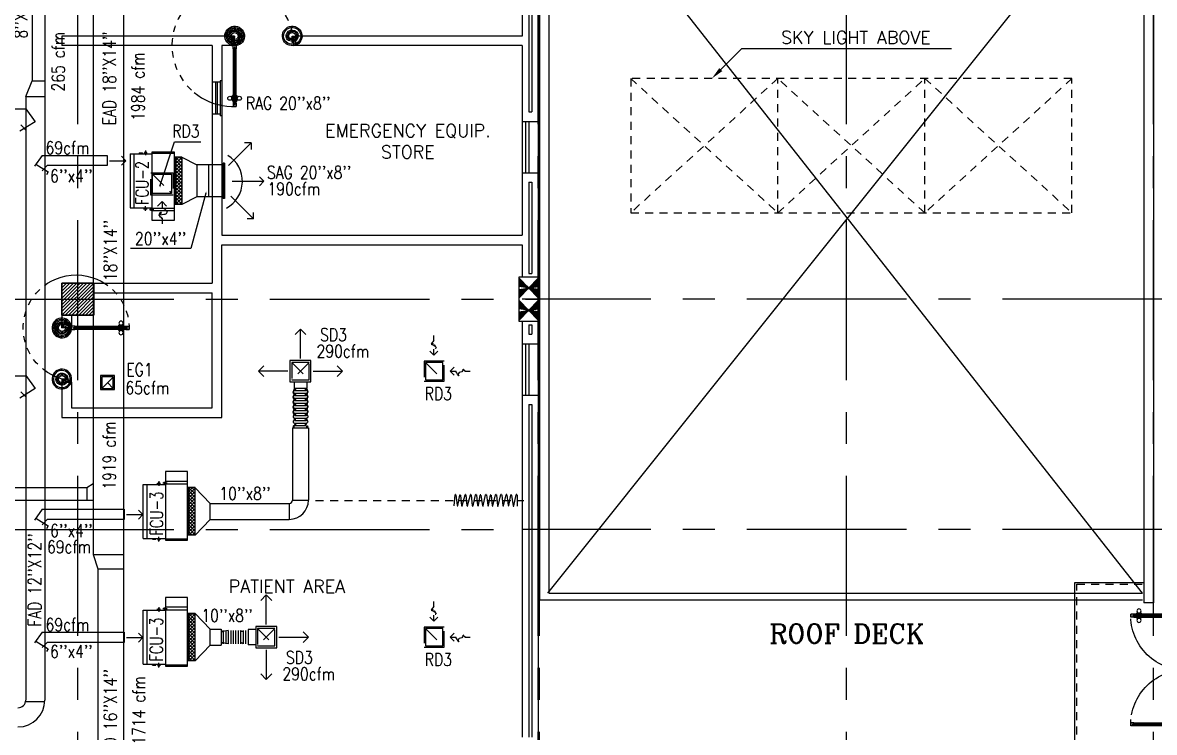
# Model space of a CAD drawing. Extents: x 417866029 to 417866302, y 43498045 to 43498122.
# Drawn here: x 417866045.34 to 417866063.04, y 43498059 to 43498070.1 of the extents above; entities that cross this region are included whole.
import ezdxf
from ezdxf.enums import TextEntityAlignment as Align

# ---------------------------------------------------------------- set-up
doc = ezdxf.new("R2010")
doc.units = 0
doc.header["$MEASUREMENT"] = 0
for name, pattern in [('CENTERX2', [4, 2.5, -0.5, 0.5, -0.5]), ('HIDDEN', [0.375, 0.25, -0.125]), ('HIDDEN2', [0.1875, 0.125, -0.0625])]:
    doc.linetypes.add(name, pattern=pattern)
doc.layers.get('0').update_dxf_attribs({"linetype": 'CONTINUOUS'})
for name, color, linetype in [('A_CUBICLE_CURTAINS', 9, 'HIDDEN'), ('AXES', 11, 'CENTERX2'), ('COL', 7, 'CONTINUOUS'), ('D_CURTAIN', 9, 'HIDDEN'), ('DOOR', 9, 'CONTINUOUS'), ('DUCT', 6, 'CONTINUOUS'), ('EXDUCT', 10, 'CONTINUOUS'), ('FCU', 6, 'CONTINUOUS'), ('HAT', 11, 'CONTINUOUS'), ('HIDDEN', 9, 'HIDDEN2'), ('INSUL', 9, 'CONTINUOUS'), ('M-AC-FLEX', 7, 'CONTINUOUS'), ('M-EGU.', 2, 'CONTINUOUS'), ('M-TEXT', 2, 'CONTINUOUS'), ('PSUPPLY', 3, 'HIDDEN'), ('RM-IND', 9, 'CONTINUOUS'), ('RM-NAME', 9, 'CONTINUOUS'), ('ROOF', 9, 'CONTINUOUS'), ('SCD', 2, 'CONTINUOUS'), ('SHAFT', 9, 'CONTINUOUS'), ('STR', 9, 'CONTINUOUS'), ('WALL', 9, 'CONTINUOUS'), ('WIN', 9, 'CONTINUOUS')]:
    doc.layers.add(name, color=color, linetype=linetype)
doc.styles.add('ROMANC', font='romanc', dxfattribs={"height": 0.1})
doc.styles.add('ROMANS', font='ROMANS.shx', dxfattribs={"width": 0.6})

# ---------------------------------------------------------------- blocks, each defined once
blk = doc.blocks.new('DOOR90')
at = {"layer": 'DOOR', "color": 7, "linetype": 'ByBlock'}
for p, q in [((-150, 0), (0, 0)), ((-150, 0), (-150, -25)), ((0, -50), (-114, 0)), ((0, -50), (-40, 0)), ((0, -50), (0, 0)), ((-1000, -25), (-1050, -25)), ((-1050, -75), (-1050, -25)), ((-1050, -25), (-1050, -75)), ((-1000, -75), (-1050, -75)), ((-1000, -42), (-1020, -42)), ((-1020, -42), (-1020, -58)), ((-1000, -58), (-1020, -58)), ((-1000, -25), (-1000, -42)), ((-1000, -58), (-1000, -75)), ((-878, -18), (-968, -18)), ((-968, -25), (-968, -18)), ((-968, -75), (-968, -82)), ((-878, -82), (-968, -82)), ((-955, -9), (-890, -9)), ((-955, -18), (-955, -9)), ((-955, -18), (-890, -18)), ((-955, -82), (-890, -82)), ((-955, -82), (-955, -91)), ((-955, -91), (-890, -91)), ((-890, -18), (-890, -9)), ((-890, -82), (-890, -91)), ((-878, -25), (-878, -18)), ((-878, -75), (-878, -82)), ((-200, -25), (-150, -25)), ((-200, -42), (-200, -25)), ((-180, -42), (-200, -42)), ((-200, -58), (-180, -58)), ((-200, -75), (-200, -58)), ((-150, -75), (-200, -75)), ((-180, -58), (-180, -42)), ((-150, -25), (-100, -25)), ((-150, -75), (-150, -25)), ((-100, -25), (-100, -50)), ((0, -50), (-100, -37)), ((-100, -50), (0, -50)), ((-150, -875), (-100, -875)), ((-150, -900), (-150, -875)), ((0, -850), (-114, -900)), ((-100, -875), (-100, -850)), ((0, -850), (-100, -863)), ((-100, -850), (0, -850)), ((0, -850), (-40, -900)), ((0, -850), (0, -900)), ((-150, -900), (0, -900)), ((0, -900), (-150, -900))]:
    blk.add_line(p, q, dxfattribs=at)
at = {"layer": 'DOOR', "linetype": 'ByBlock'}
for p, q in [((-200, -25), (-1000, -25)), ((-200, -42), (-1000, -42)), ((-200, -58), (-1000, -58)), ((-1000, -75), (-200, -75))]:
    blk.add_line(p, q, dxfattribs=at)
at = {"layer": 'DOOR', "color": 7, "linetype": 'ByBlock'}
for centre in [(-923, 24), (-923, -124)]:
    blk.add_circle(centre, 32.4, dxfattribs=at)
for centre, radius, start, end in [((0, -50), 154, 161.1053, 166.2858), ((0, -50), 94.4, 148.0182, 180), ((0, -50), 134, 158.1598, 169.28), ((0, -50), 114, 154.0838, 167.3774), ((0, -50), 74.4, 137.7764, 180), ((0, -50), 54.4, 113.2074, 180), ((0, -50), 34.4, 90, 180), ((0, -50), 14.4, 90, 180), ((0, -850), 134, 190.72, 201.8402), ((0, -850), 94.4, 180, 211.9818), ((0, -850), 74.4, 180, 222.2236), ((0, -850), 54.4, 180, 246.7926), ((0, -850), 34.4, 180, 270), ((0, -850), 14.4, 180, 270), ((0, -850), 154, 193.7142, 198.8947)]:
    blk.add_arc(centre, radius, start, end, dxfattribs=at)
at = {"layer": 'DOOR', "linetype": 'HIDDEN', "ltscale": 0.5}
blk.add_arc((-222, -50), 828, 178.2701, 275.003, dxfattribs=at)
blk = doc.blocks.new('C')
at = {"layer": 'D_CURTAIN'}
for points in [[(0.229, 0.077), (0.229, 0.077, 0.848601), (0.219, 0.076), (0.202, -0.062, -0.855925), (0.192, -0.063), (0.167, 0.072, 0.866955), (0.157, 0.072), (0.144, -0.065, -0.843142), (0.134, -0.066), (0.099, 0.077, 0.845318), (0.089, 0.076), (0.076, -0.066, -0.842227), (0.066, -0.067), (0.029, 0.079, 0.837896), (0.019, 0.078), (0.004, -0.065, -0.84563), (-0.006, -0.065), (-0.04, 0.078, 0.842014), (-0.049, 0.078), (-0.065, -0.063, -0.866148), (-0.075, -0.063), (-0.099, 0.074, 0.854133), (-0.109, 0.074), (-0.129, -0.066, -0.838104), (-0.139, -0.067), (-0.17, 0.077, 0.84026), (-0.18, 0.077), (-0.183, -0.071)], [(0.639, -0.068), (0.628, 0.076, 0.848601), (0.618, 0.076), (0.601, -0.063, -0.855925), (0.591, -0.063), (0.566, 0.071, 0.866955), (0.556, 0.071), (0.542, -0.066, -0.843142), (0.533, -0.066), (0.497, 0.076, 0.845318), (0.488, 0.075), (0.474, -0.067, -0.842227), (0.465, -0.068), (0.427, 0.078, 0.837896), (0.417, 0.078), (0.403, -0.065, -0.84563), (0.393, -0.066), (0.359, 0.078, 0.842014), (0.349, 0.077), (0.334, -0.063, -0.866148), (0.324, -0.064), (0.299, 0.074, 0.854133), (0.29, 0.073), (0.27, -0.067, -0.838104), (0.26, -0.067), (0.229, 0.077, 0.84026), (0.219, 0.076)]]:
    blk.add_lwpolyline(points, format="xyb", dxfattribs=at)
blk = doc.blocks.new('DOOR-10')
at = {"layer": 'DOOR', "color": 0, "linetype": 'ByBlock'}
for p, q in [((-26, 1100), (-76, 1100)), ((-76, 1100), (-26, 1100)), ((-76, 1050), (-76, 1100)), ((-43, 1070), (-59, 1070)), ((-59, 1050), (-59, 1070)), ((-43, 1050), (-43, 1070)), ((-26, 1050), (-26, 1100)), ((-83, 1005), (-92, 1005)), ((-92, 1005), (-92, 940)), ((-83, 940), (-92, 940)), ((-76, 1018), (-83, 1018)), ((-83, 928), (-83, 1018)), ((-83, 1005), (-83, 940)), ((-76, 928), (-83, 928)), ((-59, 1050), (-76, 1050)), ((-26, 1050), (-43, 1050)), ((-26, 1018), (-18, 1018)), ((-26, 928), (-18, 928)), ((-18, 928), (-18, 1018)), ((-18, 1005), (-9, 1005)), ((-18, 1005), (-18, 940)), ((-18, 940), (-9, 940)), ((-9, 1005), (-9, 940)), ((-76, 200), (-59, 200)), ((-76, 150), (-76, 200)), ((-59, 200), (-59, 180)), ((-59, 180), (-43, 180)), ((-43, 200), (-26, 200)), ((-43, 180), (-43, 200)), ((-26, 200), (-26, 150)), ((-1001, 0), (-1001, 150)), ((-1001, 150), (-976, 150)), ((-1001, 150), (-1001, 0)), ((-951, 0), (-1001, 0)), ((-976, 150), (-976, 100)), ((-976, 100), (-951, 100)), ((-951, 100), (-951, 0)), ((-76, 150), (-26, 150)), ((-51, 100), (-51, 0)), ((-26, 100), (-51, 100)), ((-51, 0), (-1, 0)), ((-1, 150), (-26, 150)), ((-26, 150), (-26, 100))]:
    blk.add_line(p, q, dxfattribs=at)
at = {"layer": 'DOOR', "linetype": 'ByBlock'}
for p, q in [((-76, 1050), (-76, 200)), ((-59, 200), (-59, 1050)), ((-43, 200), (-43, 1050)), ((-26, 200), (-26, 1050))]:
    blk.add_line(p, q, dxfattribs=at)
at = {"layer": 'DOOR', "color": 9, "linetype": 'ByBlock'}
for p, q in [((-951, 0), (-1001, 114)), ((-951, 0), (-1001, 40)), ((-951, 0), (-964, 100)), ((-51, 0), (-1, 114)), ((-51, 0), (-37, 100)), ((-51, 0), (-1, 40)), ((-1, 0), (-1, 150))]:
    blk.add_line(p, q, dxfattribs=at)
at = {"layer": 'DOOR', "color": 0, "linetype": 'ByBlock'}
for centre in [(-124, 973), (23, 973)]:
    blk.add_circle(centre, 32.4, dxfattribs=at)
at = {"layer": 'DOOR', "linetype": 'HIDDEN', "ltscale": 0.5}
blk.add_arc((-23, 149), 952, 93.1482, 179.9482, dxfattribs=at)
at = {"layer": 'DOOR', "color": 9, "linetype": 'ByBlock'}
for centre, radius, start, end in [((-951, 0), 154, 103.7142, 108.8947), ((-951, 0), 134, 100.72, 111.8402), ((-951, 0), 94.4, 90, 121.9818), ((-951, 0), 74.4, 90, 132.2236), ((-951, 0), 54.4, 90, 156.7926), ((-951, 0), 34.4, 90, 180), ((-951, 0), 14.4, 90, 180), ((-51, 0), 94.4, 58.0182, 90), ((-51, 0), 74.4, 47.7764, 90), ((-51, 0), 54.4, 23.2074, 90), ((-51, 0), 34.4, 0, 90), ((-51, 0), 14.4, 0, 90), ((-51, 0), 134, 68.1598, 79.28), ((-51, 0), 114, 64.0838, 77.3774), ((-51, 0), 154, 71.1053, 76.2858)]:
    blk.add_arc(centre, radius, start, end, dxfattribs=at)
blk = doc.blocks.new('A$C272A55A0')
at = {"layer": 'DOOR', "color": 0, "linetype": 'ByBlock'}
for p, q in [((0, 900), (0, 1050)), ((50, 1050), (0, 1050)), ((0, 900), (25, 900)), ((25, 950), (50, 950)), ((25, 900), (25, 950)), ((75, 900), (25, 900)), ((25, 850), (25, 900)), ((50, 950), (50, 1050)), ((75, 900), (75, 850)), ((1725, 900), (1775, 900)), ((1725, 900), (1725, 850)), ((1750, 950), (1750, 1050)), ((1750, 1050), (1800, 1050)), ((1775, 950), (1750, 950)), ((1775, 900), (1775, 950)), ((1800, 900), (1775, 900)), ((1775, 850), (1775, 900)), ((1800, 1050), (1800, 900)), ((42, 850), (25, 850)), ((58, 870), (42, 870)), ((42, 870), (42, 850)), ((58, 850), (58, 870)), ((75, 850), (58, 850)), ((1725, 850), (1742, 850)), ((1742, 870), (1758, 870)), ((1742, 850), (1742, 870)), ((1758, 870), (1758, 850)), ((1758, 850), (1775, 850)), ((25, 50), (42, 50)), ((25, 50), (25, 0)), ((25, 0), (75, 0)), ((75, 0), (25, 0)), ((42, 50), (42, 30)), ((42, 30), (58, 30)), ((58, 50), (75, 50)), ((58, 50), (58, 30)), ((75, 50), (75, 0)), ((1718, 160), (1709, 160)), ((1709, 95), (1709, 160)), ((1718, 95), (1709, 95)), ((1725, 173), (1718, 173)), ((1718, 173), (1718, 83)), ((1718, 95), (1718, 160)), ((1725, 83), (1718, 83)), ((1742, 50), (1725, 50)), ((1725, 50), (1725, 0)), ((1775, 0), (1725, 0)), ((1725, 0), (1775, 0)), ((1742, 50), (1742, 30)), ((1758, 30), (1742, 30)), ((1775, 50), (1758, 50)), ((1758, 50), (1758, 30)), ((1775, 173), (1782, 173)), ((1775, 83), (1782, 83)), ((1775, 50), (1775, 0)), ((1782, 173), (1782, 83)), ((1782, 160), (1791, 160)), ((1782, 95), (1782, 160)), ((1782, 95), (1791, 95)), ((1791, 95), (1791, 160))]:
    blk.add_line(p, q, dxfattribs=at)
at = {"layer": 'DOOR', "color": 9, "linetype": 'ByBlock'}
for p, q in [((50, 1050), (0, 1010)), ((50, 1050), (0, 937)), ((50, 1050), (37, 950)), ((1750, 1050), (1800, 1010)), ((1750, 1050), (1800, 937)), ((1750, 1050), (1763, 950))]:
    blk.add_line(p, q, dxfattribs=at)
at = {"layer": 'DOOR', "linetype": 'ByBlock'}
for p, q in [((25, 850), (25, 50)), ((42, 850), (42, 50)), ((58, 850), (58, 50)), ((75, 50), (75, 850)), ((1725, 50), (1725, 850)), ((1742, 850), (1742, 50)), ((1758, 850), (1758, 50)), ((1775, 850), (1775, 50))]:
    blk.add_line(p, q, dxfattribs=at)
at = {"layer": 'DOOR', "color": 0, "linetype": 'ByBlock'}
for centre in [(1676, 128), (1824, 128)]:
    blk.add_circle(centre, 32.4, dxfattribs=at)
at = {"layer": 'DOOR', "color": 9, "linetype": 'ByBlock'}
for centre, radius, start, end in [((50, 1050), 54.4, 203.2074, 270), ((50, 1050), 74.4, 227.7764, 270), ((50, 1050), 94.4, 238.0182, 270), ((50, 1050), 114, 244.0838, 257.3774), ((50, 1050), 134, 248.1598, 259.28), ((50, 1050), 154, 251.1053, 256.2858), ((50, 1050), 34.4, 180, 270), ((50, 1050), 14.4, 180, 270), ((1750, 1050), 14.4, 270, 0), ((1750, 1050), 34.4, 270, 0), ((1750, 1050), 54.4, 270, 336.7926), ((1750, 1050), 74.4, 270, 312.2236), ((1750, 1050), 94.4, 270, 301.9818), ((1750, 1050), 114, 282.6226, 295.9162), ((1750, 1050), 134, 280.72, 291.8402), ((1750, 1050), 154, 283.7142, 288.8947)]:
    blk.add_arc(centre, radius, start, end, dxfattribs=at)
at = {"layer": 'DOOR', "linetype": 'HIDDEN', "ltscale": 0.5}
for centre, start, end in [((50, 851), 268.3174, 3.2965), ((1750, 851), 176.7035, 271.6826)]:
    blk.add_arc(centre, 851, start, end, dxfattribs=at)
at = {"layer": 'WALL', "linetype": 'ByBlock'}
blk.add_line((1800, 900), (1800, 1050), dxfattribs=at)
blk = doc.blocks.new('*X37')
at = {"color": 0}
for p, q in [((16890, -2467), (16943, -2414)), ((16890, -2520), (16990, -2420)), ((16990, -2565), (16890, -2465)), ((16890, -2573), (16990, -2473)), ((16990, -2512), (16892, -2414)), ((16990, -2459), (16945, -2414)), ((16990, -2619), (16890, -2519)), ((16890, -2626), (16990, -2526)), ((16990, -2672), (16890, -2572)), ((16890, -2679), (16990, -2579)), ((16990, -2725), (16890, -2625)), ((16890, -2732), (16990, -2632)), ((16990, -2778), (16890, -2678)), ((16890, -2785), (16990, -2685)), ((16990, -2831), (16890, -2731)), ((16890, -2838), (16990, -2738)), ((16990, -2884), (16890, -2784)), ((16890, -2891), (16990, -2791)), ((16990, -2937), (16890, -2837)), ((16890, -2944), (16990, -2844)), ((16990, -2990), (16890, -2890)), ((16890, -2997), (16990, -2897)), ((16990, -3043), (16890, -2943)), ((16890, -3050), (16990, -2950)), ((16990, -3096), (16890, -2996)), ((16890, -3103), (16990, -3003)), ((16990, -3149), (16890, -3049)), ((16944, -3155), (16890, -3102)), ((16892, -3155), (16990, -3056)), ((16945, -3155), (16990, -3109))]:
    blk.add_line(p, q, dxfattribs=at)
blk = doc.blocks.new('WHE06')
at = {"color": 3}
for p, q in [((689, 622), (346, 622)), ((346, 622), (346, 469)), ((689, 469), (689, 622)), ((60, -422), (60, 422)), ((212, 437), (269, 437)), ((232, 452), (232, 422)), ((232, 452), (252, 452)), ((242, 472), (242, 399)), ((252, 452), (252, 422)), ((305, 448), (373, 448)), ((321, 458), (321, 438)), ((321, 458), (346, 458)), ((321, 438), (346, 438)), ((346, 430), (689, 430)), ((811, 371), (689, 371)), ((711, -371), (711, 371)), ((811, -371), (811, 371)), ((142, -437), (142, -422)), ((142, -437), (197, -437)), ((197, -437), (197, -422)), ((221, -437), (269, -437)), ((232, -452), (232, -422)), ((232, -452), (252, -452)), ((242, -472), (242, -399)), ((252, -452), (252, -422)), ((346, -430), (689, -430)), ((811, -371), (689, -371))]:
    blk.add_line(p, q, dxfattribs=at)
at = {"color": 6}
for p, q in [((0, -422), (0, 422)), ((0, 422), (346, 422)), ((346, 469), (346, -451)), ((689, 469), (346, 469)), ((689, -451), (689, 469)), ((0, -422), (346, -422)), ((346, -451), (689, -451))]:
    blk.add_line(p, q, dxfattribs=at)
at = {"color": 11}
blk.add_blockref('*X37', (-16179, 2784), dxfattribs=at)
blk = doc.blocks.new('RM1')
at = {"layer": 'RM-NAME', "style": 'ROMANS'}
for tag, p in [('ROOMNAME1', (0, 324)), ('ROOMNAME2', (0, 0))]:
    blk.add_attdef(tag, text='', height=200, dxfattribs=at).set_placement(p, align=Align.MIDDLE)
blk = doc.blocks.new('*X61')
at = {"color": 0}
for p, q in [((84179, 132651), (84678, 133150)), ((84179, 132704), (84625, 133150)), ((84179, 132757), (84571, 133150)), ((84179, 132810), (84518, 133150)), ((84179, 132864), (84465, 133150)), ((84179, 132917), (84412, 133150)), ((84179, 132970), (84359, 133150)), ((84179, 133023), (84306, 133150)), ((84179, 133076), (84253, 133150)), ((84179, 133129), (84200, 133150)), ((84231, 132650), (84679, 133098)), ((84284, 132650), (84679, 133045)), ((84337, 132650), (84679, 132992)), ((84390, 132650), (84679, 132939)), ((84443, 132650), (84679, 132886)), ((84496, 132650), (84679, 132833)), ((84549, 132650), (84679, 132780)), ((84602, 132650), (84679, 132727)), ((84655, 132650), (84679, 132674))]:
    blk.add_line(p, q, dxfattribs=at)
blk = doc.blocks.new('COL50')
at = {"layer": 'COL'}
blk.add_lwpolyline([(-250, 250), (-250, -250), (250, -250), (250, 250)], close=True, dxfattribs=at)
blk = doc.blocks.new('C11')
at = {"layer": 'HAT'}
h = blk.add_hatch(dxfattribs=at)
h.set_pattern_fill('ANSI31', color=256, scale=300, style=0)
h.set_pattern_definition([(45, (-248556.182, -75061.005), (-26.5165043, 26.5165043), [])])
h.paths.add_polyline_path([(300, 700), (0, 700), (0, 350), (300, 350)])
h.paths.add_polyline_path([(300, 350), (0, 350), (0, 0), (300, 0)])
at = {"layer": 'COL'}
blk.add_lwpolyline([(300, 700), (300, 0), (0, 0), (0, 700)], close=True, dxfattribs=at)

msp = doc.modelspace()

# ---------------------------------------------------------------- linework, layer by layer
at = {"layer": 'A_CUBICLE_CURTAINS', "ltscale": 0.5}
msp.add_line((417866049.921, 43498062.621), (417866053.179, 43498062.621), dxfattribs=at)
at = {"layer": 'AXES'}
for p, q in [((417866058.223, 43498044.506), (417866058.223, 43498121.777)), ((417866053.403, 43498044.506), (417866053.403, 43498121.427)), ((417866053.423, 43498044.506), (417866053.423, 43498121.427)), ((417866063.023, 43498044.506), (417866063.023, 43498121.427)), ((417866046.203, 43498044.506), (417866046.203, 43498105.091)), ((417866037.203, 43498065.771), (417866053.403, 43498065.771)), ((417866103.163, 43498065.771), (417866053.153, 43498065.771)), ((417866037.203, 43498062.171), (417866053.157, 43498062.171)), ((417866103.163, 43498062.171), (417866053.153, 43498062.171))]:
    msp.add_line(p, q, dxfattribs=at)
at = {"layer": 'DUCT', "linetype": 'ByBlock'}
for p, q in [((417866045.686, 43498076.762), (417866045.686, 43498059.501)), ((417866045.486, 43498075.47), (417866045.486, 43498069.184)), ((417866045.386, 43498068.942), (417866045.486, 43498069.184)), ((417866045.486, 43498069.184), (417866045.686, 43498069.184)), ((417866045.386, 43498068.942), (417866045.386, 43498059.501)), ((417866045.386, 43498068.942), (417866045.686, 43498068.942)), ((417866048.273, 43498062.577), (417866048.037, 43498062.822)), ((417866048.273, 43498062.327), (417866048.273, 43498062.577)), ((417866048.273, 43498062.577), (417866049.508, 43498062.577)), ((417866048.273, 43498062.327), (417866048.037, 43498062.081)), ((417866048.273, 43498062.327), (417866049.508, 43498062.327)), ((417866048.273, 43498060.608), (417866048.037, 43498060.853)), ((417866048.273, 43498060.358), (417866048.273, 43498060.608)), ((417866048.273, 43498060.608), (417866048.444, 43498060.608)), ((417866048.444, 43498060.608), (417866048.444, 43498060.358)), ((417866048.273, 43498060.358), (417866048.037, 43498060.112)), ((417866048.273, 43498060.358), (417866048.444, 43498060.358)), ((417866045.384, 43498059.476), (417866045.68, 43498059.476))]:
    msp.add_line(p, q, dxfattribs=at)
at = {"layer": 'DUCT'}
for p, q in [((417866038.31, 43498068.746), (417866045.386, 43498068.746)), ((417866045.391, 43498068.749), (417866045.533, 43498068.546)), ((417866045.533, 43498068.546), (417866045.297, 43498068.397)), ((417866045.391, 43498068.416), (417866045.311, 43498068.496)), ((417866045.643, 43498068.019), (417866045.525, 43498067.851)), ((417866045.643, 43498068.019), (417866046.661, 43498068.019)), ((417866046.661, 43498068.019), (417866046.661, 43498067.859)), ((417866045.546, 43498067.88), (417866045.737, 43498067.76)), ((417866045.643, 43498067.779), (417866045.723, 43498067.859)), ((417866045.737, 43498067.76), (417866045.714, 43498067.715)), ((417866046.661, 43498067.859), (417866045.723, 43498067.859)), ((417866045.737, 43498067.76), (417866045.737, 43498067.76)), ((417866039.517, 43498064.573), (417866045.386, 43498064.573)), ((417866045.391, 43498064.576), (417866045.533, 43498064.373)), ((417866045.533, 43498064.373), (417866045.297, 43498064.225)), ((417866045.391, 43498064.243), (417866045.311, 43498064.323)), ((417866045.643, 43498062.484), (417866045.525, 43498062.316)), ((417866045.643, 43498062.484), (417866046.927, 43498062.484)), ((417866046.927, 43498062.484), (417866046.927, 43498062.324)), ((417866045.546, 43498062.345), (417866045.737, 43498062.225)), ((417866045.643, 43498062.244), (417866045.723, 43498062.324)), ((417866046.927, 43498062.324), (417866045.723, 43498062.324)), ((417866045.737, 43498062.225), (417866045.714, 43498062.18)), ((417866045.737, 43498062.225), (417866045.737, 43498062.225)), ((417866045.643, 43498060.562), (417866045.525, 43498060.394)), ((417866045.643, 43498060.562), (417866046.927, 43498060.562)), ((417866046.927, 43498060.562), (417866046.927, 43498060.402)), ((417866045.546, 43498060.423), (417866045.737, 43498060.303)), ((417866045.643, 43498060.322), (417866045.723, 43498060.402)), ((417866046.927, 43498060.402), (417866045.723, 43498060.402)), ((417866045.737, 43498060.303), (417866045.714, 43498060.258)), ((417866045.737, 43498060.303), (417866045.737, 43498060.303))]:
    msp.add_line(p, q, dxfattribs=at)
at = {"layer": 'DUCT', "linetype": 'Continuous'}
for p, q in [((417866047.829, 43498067.994), (417866048.065, 43498067.871)), ((417866048.247, 43498067.871), (417866048.065, 43498067.871)), ((417866048.065, 43498067.871), (417866048.065, 43498067.371)), ((417866048.247, 43498067.871), (417866048.247, 43498067.371)), ((417866048.472, 43498067.871), (417866048.247, 43498067.871)), ((417866048.065, 43498067.371), (417866047.829, 43498067.252)), ((417866048.247, 43498067.371), (417866048.065, 43498067.371)), ((417866048.472, 43498067.371), (417866048.247, 43498067.371))]:
    msp.add_line(p, q, dxfattribs=at)
at = {"layer": 'DUCT', "linetype": 'ByBlock', "ltscale": 0.3}
for p, q in [((417866049.558, 43498063.757), (417866049.558, 43498062.627)), ((417866049.558, 43498063.757), (417866049.808, 43498063.757)), ((417866049.808, 43498063.757), (417866049.808, 43498062.627)), ((417866049.558, 43498062.627), (417866049.808, 43498062.627)), ((417866049.508, 43498062.577), (417866049.508, 43498062.327))]:
    msp.add_line(p, q, dxfattribs=at)
for centre, radius in [((417866049.508, 43498062.627, 0.005), 0.05), ((417866049.508, 43498062.627, 0.004), 0.3)]:
    msp.add_arc(centre, radius, 270, 0, dxfattribs=at)
at = {"layer": 'DUCT', "linetype": 'ByBlock'}
for radius in [0.42, 0.12]:
    msp.add_arc((417866045.266, 43498059.501), radius, 270, 0, dxfattribs=at)
at = {"layer": 'EXDUCT', "linetype": 'ByBlock'}
for p, q in [((417866046.442, 43498071.006), (417866046.442, 43498061.778)), ((417866046.917, 43498071.025), (417866046.917, 43498058.185)), ((417866042.475, 43498062.826), (417866046.342, 43498062.826)), ((417866046.342, 43498062.826), (417866046.442, 43498062.89)), ((417866046.342, 43498062.826), (417866046.342, 43498062.626)), ((417866042.475, 43498062.626), (417866046.442, 43498062.626)), ((417866046.442, 43498061.778), (417866046.917, 43498061.778)), ((417866046.442, 43498061.778), (417866046.517, 43498061.553)), ((417866046.517, 43498061.553), (417866046.917, 43498061.553)), ((417866046.517, 43498061.553), (417866046.517, 43498058.21))]:
    msp.add_line(p, q, dxfattribs=at)
at = {"layer": 'HIDDEN'}
for p, q in [((417866061.748, 43498069.221), (417866054.848, 43498069.221)), ((417866054.848, 43498069.221), (417866054.848, 43498067.121)), ((417866057.148, 43498069.221), (417866054.848, 43498067.121)), ((417866054.848, 43498069.221), (417866057.148, 43498067.121)), ((417866059.448, 43498067.121), (417866057.148, 43498069.221)), ((417866057.148, 43498067.121), (417866059.448, 43498069.221)), ((417866057.148, 43498067.121), (417866057.148, 43498069.221)), ((417866057.148, 43498067.121), (417866057.148, 43498069.221)), ((417866061.748, 43498069.221), (417866059.448, 43498067.121)), ((417866059.448, 43498069.221), (417866061.748, 43498067.121)), ((417866059.448, 43498067.121), (417866059.448, 43498069.221)), ((417866059.448, 43498067.121), (417866059.448, 43498069.221)), ((417866061.748, 43498067.121), (417866061.748, 43498069.221)), ((417866054.848, 43498067.121), (417866061.748, 43498067.121))]:
    msp.add_line(p, q, dxfattribs=at)
at = {"layer": 'INSUL'}
for p, q in [((417866053.253, 43498070.357), (417866053.253, 43498068.698)), ((417866053.303, 43498070.357), (417866053.303, 43498068.698)), ((417866053.253, 43498068.698), (417866053.303, 43498068.698)), ((417866053.253, 43498067.598), (417866053.253, 43498066.171)), ((417866053.253, 43498067.598), (417866053.303, 43498067.598)), ((417866053.303, 43498067.598), (417866053.303, 43498066.171)), ((417866053.253, 43498066.171), (417866053.303, 43498066.171)), ((417866053.253, 43498065.371), (417866053.303, 43498065.371)), ((417866053.253, 43498065.371), (417866053.253, 43498065.221)), ((417866053.303, 43498065.371), (417866053.303, 43498065.221)), ((417866053.253, 43498065.221), (417866053.303, 43498065.221)), ((417866053.253, 43498064.121), (417866053.253, 43498058.921)), ((417866053.253, 43498064.121), (417866053.303, 43498064.121)), ((417866053.303, 43498064.121), (417866053.303, 43498058.921))]:
    msp.add_line(p, q, dxfattribs=at)
at = {"layer": 'M-AC-FLEX', "color": 11}
for p, q in [((417866049.588, 43498064.34), (417866049.779, 43498064.34)), ((417866049.588, 43498064.301), (417866049.779, 43498064.301)), ((417866049.588, 43498064.262), (417866049.779, 43498064.262)), ((417866049.588, 43498064.223), (417866049.779, 43498064.223)), ((417866049.588, 43498064.184), (417866049.779, 43498064.184)), ((417866049.588, 43498064.145), (417866049.779, 43498064.145)), ((417866049.588, 43498064.106), (417866049.779, 43498064.106)), ((417866049.588, 43498064.067), (417866049.779, 43498064.067)), ((417866049.588, 43498064.028), (417866049.779, 43498064.028)), ((417866049.588, 43498063.989), (417866049.779, 43498063.989)), ((417866049.588, 43498063.95), (417866049.779, 43498063.95)), ((417866049.588, 43498063.911), (417866049.779, 43498063.911)), ((417866049.588, 43498063.872), (417866049.779, 43498063.872)), ((417866049.588, 43498063.834), (417866049.779, 43498063.834)), ((417866049.588, 43498063.834), (417866049.779, 43498063.834)), ((417866049.588, 43498063.795), (417866049.779, 43498063.795)), ((417866049.588, 43498063.795), (417866049.779, 43498063.795)), ((417866048.475, 43498060.59), (417866048.475, 43498060.379)), ((417866048.514, 43498060.59), (417866048.514, 43498060.379)), ((417866048.553, 43498060.59), (417866048.553, 43498060.379)), ((417866048.592, 43498060.59), (417866048.592, 43498060.379)), ((417866048.631, 43498060.59), (417866048.631, 43498060.379)), ((417866048.67, 43498060.59), (417866048.67, 43498060.379)), ((417866048.709, 43498060.59), (417866048.709, 43498060.379)), ((417866048.747, 43498060.59), (417866048.747, 43498060.379)), ((417866048.747, 43498060.59), (417866048.747, 43498060.379)), ((417866048.786, 43498060.59), (417866048.786, 43498060.379)), ((417866048.786, 43498060.59), (417866048.786, 43498060.379)), ((417866048.825, 43498060.59), (417866048.825, 43498060.379)), ((417866048.864, 43498060.59), (417866048.864, 43498060.379))]:
    msp.add_line(p, q, dxfattribs=at)
at = {"layer": 'M-AC-FLEX'}
for points in [[(417866049.588, 43498064.379, -1), (417866049.588, 43498064.34, 1), (417866049.588, 43498064.301)], [(417866049.588, 43498064.34, 1), (417866049.588, 43498064.379, -0.000618), (417866049.588, 43498064.379, -0.000618)], [(417866049.779, 43498064.34, -0.998764), (417866049.779, 43498064.379, -0.998764)], [(417866049.779, 43498064.379, 1), (417866049.779, 43498064.34, -1), (417866049.779, 43498064.301)], [(417866049.588, 43498064.262, 1), (417866049.588, 43498064.301, -1), (417866049.588, 43498064.34)], [(417866049.588, 43498064.301, -1), (417866049.588, 43498064.262, 1), (417866049.588, 43498064.223)], [(417866049.588, 43498064.184, 1), (417866049.588, 43498064.223, -1), (417866049.588, 43498064.262)], [(417866049.588, 43498064.223, -1), (417866049.588, 43498064.184, 1), (417866049.588, 43498064.145, -0.000618), (417866049.588, 43498064.145, -0.000618)], [(417866049.779, 43498064.262, -1), (417866049.779, 43498064.301, 1), (417866049.779, 43498064.34)], [(417866049.779, 43498064.301, 1), (417866049.779, 43498064.262, -1), (417866049.779, 43498064.223)], [(417866049.779, 43498064.184, -1), (417866049.779, 43498064.223, 1), (417866049.779, 43498064.262)], [(417866049.779, 43498064.223, 1), (417866049.779, 43498064.184, -1), (417866049.779, 43498064.145)], [(417866049.588, 43498064.106, 1), (417866049.588, 43498064.145, -1), (417866049.588, 43498064.184, 0.000618), (417866049.588, 43498064.184, 0.000618)], [(417866049.588, 43498064.145, -1), (417866049.588, 43498064.106, 1), (417866049.588, 43498064.067)], [(417866049.588, 43498064.028, 1), (417866049.588, 43498064.067, -1), (417866049.588, 43498064.106)], [(417866049.588, 43498064.067, -1), (417866049.588, 43498064.028, 1), (417866049.588, 43498063.989)], [(417866049.588, 43498063.95, 1), (417866049.588, 43498063.989, -1), (417866049.588, 43498064.028)], [(417866049.779, 43498064.106, -1), (417866049.779, 43498064.145, 1), (417866049.779, 43498064.184)], [(417866049.779, 43498064.145, 1), (417866049.779, 43498064.106, -1), (417866049.779, 43498064.067)], [(417866049.779, 43498064.028, -1), (417866049.779, 43498064.067, 1), (417866049.779, 43498064.106)], [(417866049.779, 43498064.067, 1), (417866049.779, 43498064.028, -1), (417866049.779, 43498063.989)], [(417866049.779, 43498063.95, -1), (417866049.779, 43498063.989, 1), (417866049.779, 43498064.028)], [(417866049.588, 43498063.989, -1), (417866049.588, 43498063.95, 1), (417866049.588, 43498063.911, -1), (417866049.588, 43498063.872, 1.018005), (417866049.588, 43498063.834)], [(417866049.779, 43498063.989, 1), (417866049.779, 43498063.95, -1), (417866049.779, 43498063.911, 1), (417866049.779, 43498063.872, -1.018005), (417866049.779, 43498063.834)], [(417866049.588, 43498063.757, 0.000219), (417866049.588, 43498063.757, -1.018005), (417866049.588, 43498063.795)], [(417866049.779, 43498063.757, 1.018005), (417866049.779, 43498063.795)], [(417866048.553, 43498060.59, -1), (417866048.514, 43498060.59, 1), (417866048.475, 43498060.59, -0.627042), (417866048.444, 43498060.575, -0.627042)], [(417866048.514, 43498060.59, 1), (417866048.553, 43498060.59, -1), (417866048.592, 43498060.59)], [(417866048.631, 43498060.59, -1), (417866048.592, 43498060.59, 1), (417866048.553, 43498060.59)], [(417866048.553, 43498060.59, -1), (417866048.592, 43498060.59)], [(417866048.592, 43498060.59, 1), (417866048.553, 43498060.59)], [(417866048.592, 43498060.59, 1), (417866048.631, 43498060.59, -1), (417866048.67, 43498060.59, 1), (417866048.709, 43498060.59, -1.018005), (417866048.747, 43498060.59)], [(417866048.864, 43498060.59, -1), (417866048.825, 43498060.59, 1.018005), (417866048.786, 43498060.59)], [(417866048.553, 43498060.379, 1), (417866048.514, 43498060.379, -1), (417866048.475, 43498060.379, 0.627042), (417866048.444, 43498060.394, 0.627042)], [(417866048.514, 43498060.379, -1), (417866048.553, 43498060.379, 1), (417866048.592, 43498060.379)], [(417866048.631, 43498060.379, 1), (417866048.592, 43498060.379, -1), (417866048.553, 43498060.379)], [(417866048.553, 43498060.379, 1.000001), (417866048.592, 43498060.379)], [(417866048.592, 43498060.379, -1.000001), (417866048.553, 43498060.379)], [(417866048.592, 43498060.379, -1), (417866048.631, 43498060.379, 1), (417866048.67, 43498060.379, -1), (417866048.709, 43498060.379, 1.018005), (417866048.747, 43498060.379)], [(417866048.864, 43498060.379, 1), (417866048.825, 43498060.379, -1.018005), (417866048.786, 43498060.379)]]:
    msp.add_lwpolyline(points, format="xyb", dxfattribs=at)
for centre, start, end in [((417866049.588, 43498063.814), 298.4314, 90), ((417866049.588, 43498063.814), 270, 61.5686), ((417866049.779, 43498063.814), 89.9822, 241.5686), ((417866049.779, 43498063.814), 89.9822, 241.5686), ((417866049.779, 43498063.814), 118.4314, 270.0178), ((417866049.779, 43498063.814), 118.4314, 270.0178), ((417866048.767, 43498060.59), 180, 331.5686), ((417866048.767, 43498060.59), 208.4314, 0), ((417866048.767, 43498060.379), 28.4314, 180.0178), ((417866048.767, 43498060.379), 28.4314, 180.0178), ((417866048.767, 43498060.379), 359.9822, 151.5686), ((417866048.767, 43498060.379), 359.9822, 151.5686)]:
    msp.add_arc(centre, 0.0195, start, end, dxfattribs=at)
at = {"layer": 'M-EGU.'}
for p, q in [((417866048.428, 43498069.162), (417866048.303, 43498069.162)), ((417866048.379, 43498069.162), (417866048.354, 43498069.162)), ((417866048.354, 43498069.162), (417866048.354, 43498068.662)), ((417866048.379, 43498069.162), (417866048.379, 43498068.662)), ((417866048.453, 43498069.187), (417866048.428, 43498069.187)), ((417866048.428, 43498069.187), (417866048.428, 43498068.637)), ((417866048.453, 43498069.187), (417866048.453, 43498068.637)), ((417866048.428, 43498068.662), (417866048.303, 43498068.662)), ((417866048.379, 43498068.662), (417866048.354, 43498068.662)), ((417866048.453, 43498068.637), (417866048.428, 43498068.637)), ((417866048.556, 43498067.86), (417866048.91, 43498068.214)), ((417866048.91, 43498068.214), (417866048.81, 43498068.214)), ((417866048.91, 43498068.214), (417866048.91, 43498068.114)), ((417866046.697, 43498067.936), (417866046.953, 43498067.936)), ((417866046.883, 43498068.006), (417866046.953, 43498067.936)), ((417866046.953, 43498067.936), (417866046.883, 43498067.865)), ((417866048.497, 43498067.896), (417866048.472, 43498067.896)), ((417866048.472, 43498067.896), (417866048.472, 43498067.346)), ((417866048.497, 43498067.896), (417866048.497, 43498067.346)), ((417866047.368, 43498067.724), (417866047.668, 43498067.724)), ((417866047.368, 43498067.424), (417866047.368, 43498067.724)), ((417866047.668, 43498067.724), (417866047.668, 43498067.424)), ((417866048.613, 43498067.614), (417866049.113, 43498067.614)), ((417866049.113, 43498067.614), (417866049.043, 43498067.684)), ((417866049.113, 43498067.614), (417866049.043, 43498067.543)), ((417866047.668, 43498067.424), (417866047.368, 43498067.424)), ((417866047.448, 43498067.226), (417866047.519, 43498067.297)), ((417866047.519, 43498067.297), (417866047.589, 43498067.226)), ((417866047.519, 43498067.297), (417866047.519, 43498067.195)), ((417866048.497, 43498067.346), (417866048.472, 43498067.346)), ((417866048.596, 43498067.38), (417866048.95, 43498067.027)), ((417866047.519, 43498067.036), (417866047.519, 43498066.948)), ((417866048.95, 43498067.027), (417866048.95, 43498067.127)), ((417866048.95, 43498067.027), (417866048.85, 43498067.027)), ((417866049.598, 43498065.219), (417866049.683, 43498065.304)), ((417866049.683, 43498064.841), (417866049.683, 43498065.304)), ((417866049.683, 43498065.304), (417866049.768, 43498065.219)), ((417866051.77, 43498065.124), (417866051.77, 43498065.201)), ((417866051.707, 43498064.956), (417866051.77, 43498064.893)), ((417866051.77, 43498064.893), (417866051.77, 43498064.989)), ((417866051.77, 43498064.893), (417866051.834, 43498064.956)), ((417866049.848, 43498064.809), (417866049.518, 43498064.809)), ((417866049.518, 43498064.809), (417866049.518, 43498064.479)), ((417866049.848, 43498064.479), (417866049.848, 43498064.809)), ((417866051.638, 43498064.779), (417866051.638, 43498064.509)), ((417866051.908, 43498064.779), (417866051.638, 43498064.779)), ((417866051.908, 43498064.509), (417866051.908, 43498064.779)), ((417866049.025, 43498064.644), (417866049.11, 43498064.729)), ((417866049.11, 43498064.559), (417866049.025, 43498064.644)), ((417866049.487, 43498064.644), (417866049.025, 43498064.644)), ((417866049.88, 43498064.644), (417866050.343, 43498064.644)), ((417866050.258, 43498064.729), (417866050.343, 43498064.644)), ((417866050.343, 43498064.644), (417866050.258, 43498064.559)), ((417866052.087, 43498064.708), (417866052.023, 43498064.644)), ((417866052.023, 43498064.644), (417866052.087, 43498064.58)), ((417866052.023, 43498064.644), (417866052.114, 43498064.644)), ((417866052.257, 43498064.644), (417866052.337, 43498064.644)), ((417866049.518, 43498064.479), (417866049.848, 43498064.479)), ((417866049.583, 43498064.479), (417866049.583, 43498064.379)), ((417866049.583, 43498064.379), (417866049.783, 43498064.379)), ((417866049.783, 43498064.479), (417866049.783, 43498064.379)), ((417866051.638, 43498064.509), (417866051.908, 43498064.509)), ((417866047.148, 43498062.471), (417866047.219, 43498062.401)), ((417866046.963, 43498062.401), (417866047.219, 43498062.401)), ((417866047.219, 43498062.401), (417866047.148, 43498062.33)), ((417866049.064, 43498061.06), (417866049.149, 43498061.145)), ((417866049.149, 43498060.681), (417866049.149, 43498061.145)), ((417866049.149, 43498061.145), (417866049.234, 43498061.06)), ((417866051.77, 43498060.965), (417866051.77, 43498061.042)), ((417866048.589, 43498060.737), (417866048.589, 43498060.737)), ((417866051.707, 43498060.797), (417866051.77, 43498060.733)), ((417866051.77, 43498060.733), (417866051.77, 43498060.83)), ((417866051.77, 43498060.733), (417866051.834, 43498060.797)), ((417866047.148, 43498060.549), (417866047.219, 43498060.479)), ((417866048.984, 43498060.605), (417866048.864, 43498060.605)), ((417866048.864, 43498060.605), (417866048.864, 43498060.365)), ((417866049.314, 43498060.65), (417866048.984, 43498060.65)), ((417866048.984, 43498060.65), (417866048.984, 43498060.32)), ((417866049.314, 43498060.32), (417866049.314, 43498060.65)), ((417866049.345, 43498060.485), (417866049.809, 43498060.485)), ((417866049.724, 43498060.569), (417866049.809, 43498060.485)), ((417866049.809, 43498060.485), (417866049.724, 43498060.4)), ((417866051.638, 43498060.62), (417866051.638, 43498060.35)), ((417866051.908, 43498060.62), (417866051.638, 43498060.62)), ((417866051.908, 43498060.35), (417866051.908, 43498060.62)), ((417866052.087, 43498060.549), (417866052.023, 43498060.485)), ((417866052.023, 43498060.485), (417866052.087, 43498060.421)), ((417866052.023, 43498060.485), (417866052.114, 43498060.485)), ((417866052.257, 43498060.485), (417866052.337, 43498060.485)), ((417866046.963, 43498060.479), (417866047.219, 43498060.479)), ((417866047.219, 43498060.479), (417866047.148, 43498060.408)), ((417866048.984, 43498060.365), (417866048.864, 43498060.365)), ((417866048.984, 43498060.32), (417866049.314, 43498060.32)), ((417866051.638, 43498060.35), (417866051.908, 43498060.35)), ((417866049.149, 43498060.288), (417866049.149, 43498059.825)), ((417866049.149, 43498059.825), (417866049.064, 43498059.909)), ((417866049.234, 43498059.909), (417866049.149, 43498059.825))]:
    msp.add_line(p, q, dxfattribs=at)
at = {"layer": 'M-EGU.', "linetype": 'HIDDEN'}
for p, q in [((417866047.343, 43498067.749), (417866047.693, 43498067.749)), ((417866047.343, 43498067.399), (417866047.343, 43498067.749)), ((417866047.693, 43498067.749), (417866047.693, 43498067.399)), ((417866047.368, 43498067.724), (417866047.668, 43498067.424)), ((417866047.693, 43498067.399), (417866047.343, 43498067.399)), ((417866049.548, 43498064.779), (417866049.548, 43498064.509)), ((417866049.818, 43498064.779), (417866049.548, 43498064.509)), ((417866049.548, 43498064.779), (417866049.818, 43498064.509)), ((417866049.818, 43498064.779), (417866049.548, 43498064.779)), ((417866049.818, 43498064.509), (417866049.818, 43498064.779)), ((417866051.616, 43498064.802), (417866051.616, 43498064.487)), ((417866051.931, 43498064.802), (417866051.616, 43498064.802)), ((417866051.638, 43498064.779), (417866051.908, 43498064.509)), ((417866051.931, 43498064.487), (417866051.931, 43498064.802)), ((417866049.548, 43498064.509), (417866049.818, 43498064.509)), ((417866051.616, 43498064.487), (417866051.931, 43498064.487)), ((417866049.014, 43498060.62), (417866049.014, 43498060.35)), ((417866049.284, 43498060.62), (417866049.014, 43498060.35)), ((417866049.014, 43498060.62), (417866049.284, 43498060.35)), ((417866049.284, 43498060.62), (417866049.014, 43498060.62)), ((417866049.284, 43498060.35), (417866049.284, 43498060.62)), ((417866051.616, 43498060.643), (417866051.616, 43498060.328)), ((417866051.931, 43498060.643), (417866051.616, 43498060.643)), ((417866051.638, 43498060.62), (417866051.908, 43498060.35)), ((417866051.931, 43498060.328), (417866051.931, 43498060.643)), ((417866049.014, 43498060.35), (417866049.284, 43498060.35)), ((417866051.616, 43498060.328), (417866051.931, 43498060.328))]:
    msp.add_line(p, q, dxfattribs=at)
at = {"layer": 'M-EGU.'}
for points in [[(417866047.519, 43498067.036, -0.1324), (417866047.486, 43498067.058, -0.15664), (417866047.474, 43498067.089, -0.736612), (417866047.537, 43498067.115, 0.774232), (417866047.597, 43498067.142, 0.203349), (417866047.57, 43498067.185, 0.193808), (417866047.519, 43498067.195)], [(417866051.77, 43498065.124, -0.187862), (417866051.737, 43498065.103, -0.202645), (417866051.728, 43498065.068, -0.616915), (417866051.773, 43498065.054, 0.668708), (417866051.816, 43498065.036, 0.194285), (417866051.803, 43498065.004, 0.186051), (417866051.77, 43498064.989)], [(417866052.257, 43498064.644, -0.1324), (417866052.237, 43498064.673, -0.15664), (417866052.209, 43498064.684, -0.736612), (417866052.187, 43498064.628, 0.774232), (417866052.162, 43498064.573, 0.203349), (417866052.124, 43498064.598, 0.193808), (417866052.114, 43498064.644)], [(417866051.77, 43498060.965, -0.187862), (417866051.737, 43498060.944, -0.202645), (417866051.728, 43498060.909, -0.616915), (417866051.773, 43498060.895, 0.668708), (417866051.816, 43498060.877, 0.194285), (417866051.803, 43498060.845, 0.186051), (417866051.77, 43498060.83)], [(417866052.257, 43498060.485, -0.1324), (417866052.237, 43498060.514, -0.15664), (417866052.209, 43498060.525, -0.736612), (417866052.187, 43498060.469, 0.774232), (417866052.162, 43498060.414, 0.203349), (417866052.124, 43498060.439, 0.193808), (417866052.114, 43498060.485)]]:
    msp.add_lwpolyline(points, format="xyb", dxfattribs=at)
msp.add_arc((417866048.298, 43498067.614), 0.477, 298.5297, 58.1349, dxfattribs=at)
at = {"layer": 'PSUPPLY', "color": 4, "linetype": 'Continuous'}
for p, q in [((417866047.484, 43498067.539), (417866047.715, 43498068.232)), ((417866047.715, 43498068.232), (417866048.124, 43498068.232)), ((417866048.202, 43498067.426), (417866047.971, 43498066.563)), ((417866047.971, 43498066.563), (417866047.025, 43498066.563))]:
    msp.add_line(p, q, dxfattribs=at)
at = {"layer": 'PSUPPLY', "linetype": 'Continuous', "const_width": 0.025}
for points in [[(417866047.488, 43498067.552, -1), (417866047.488, 43498067.527, -1)], [(417866048.202, 43498067.451, -1), (417866048.202, 43498067.426, -1)]]:
    msp.add_lwpolyline(points, format="xyb", close=True, dxfattribs=at)
at = {"layer": 'RM-IND'}
for p, q in [((417866056.258, 43498069.362), (417866056.586, 43498069.689)), ((417866056.586, 43498069.689), (417866057.099, 43498069.689)), ((417866057.099, 43498069.689), (417866059.866, 43498069.689))]:
    msp.add_line(p, q, dxfattribs=at)
msp.add_solid([(417866056.281, 43498069.338), (417866056.234, 43498069.385), (417866056.116, 43498069.221)], dxfattribs=at)
at = {"layer": 'ROOF'}
for p, q in [((417866053.423, 43498072.721), (417866053.423, 43498061.071)), ((417866063.023, 43498072.721), (417866063.023, 43498061.021)), ((417866053.573, 43498061.171), (417866053.573, 43498072.621)), ((417866062.873, 43498072.621), (417866062.873, 43498061.021)), ((417866053.423, 43498061.071), (417866062.853, 43498061.071)), ((417866053.573, 43498061.171), (417866062.853, 43498061.171)), ((417866063.023, 43498061.021), (417866062.873, 43498061.021))]:
    msp.add_line(p, q, dxfattribs=at)
at = {"layer": 'SCD', "linetype": 'HIDDEN'}
for p, q in [((417866046.775, 43498064.576), (417866046.555, 43498064.576)), ((417866046.555, 43498064.576), (417866046.555, 43498064.356)), ((417866046.575, 43498064.376), (417866046.755, 43498064.556)), ((417866046.775, 43498064.356), (417866046.775, 43498064.576)), ((417866046.555, 43498064.356), (417866046.775, 43498064.356))]:
    msp.add_line(p, q, dxfattribs=at)
at = {"layer": 'SCD'}
for p, q in [((417866046.755, 43498064.556), (417866046.575, 43498064.556)), ((417866046.575, 43498064.556), (417866046.575, 43498064.376)), ((417866046.755, 43498064.376), (417866046.755, 43498064.556)), ((417866046.575, 43498064.376), (417866046.755, 43498064.376))]:
    msp.add_line(p, q, dxfattribs=at)
at = {"layer": 'SCD', "linetype": 'ByBlock'}
msp.add_line((417866046.665, 43498064.466), (417866046.755, 43498064.376), dxfattribs=at)
at = {"layer": 'SHAFT'}
for p, q in [((417866062.853, 43498061.171), (417866053.771, 43498072.72)), ((417866053.553, 43498061.171), (417866062.703, 43498072.621))]:
    msp.add_line(p, q, dxfattribs=at)
at = {"layer": 'STR'}
msp.add_lwpolyline([(417866062.873, 43498058.707), (417866061.793, 43498058.707), (417866061.793, 43498061.342), (417866062.873, 43498061.342)], dxfattribs=at)
at = {"layer": 'STR', "linetype": 'HIDDEN2'}
msp.add_lwpolyline([(417866062.873, 43498058.737), (417866061.823, 43498058.737), (417866061.823, 43498061.312), (417866062.873, 43498061.312)], dxfattribs=at)
at = {"layer": 'WALL', "linetype": 'ByBlock'}
for p, q in [((417866053.153, 43498070.507), (417866053.153, 43498069.886)), ((417866053.403, 43498070.507), (417866053.403, 43498068.548)), ((417866045.953, 43498069.886), (417866045.953, 43498069.736)), ((417866048.603, 43498069.886), (417866045.953, 43498069.886)), ((417866048.603, 43498069.886), (417866048.603, 43498069.736)), ((417866053.153, 43498069.886), (417866049.603, 43498069.886)), ((417866049.603, 43498069.886), (417866049.603, 43498069.736)), ((417866048.303, 43498069.736), (417866045.953, 43498069.736)), ((417866048.303, 43498069.736), (417866048.303, 43498066.021)), ((417866048.453, 43498069.736), (417866048.453, 43498066.771)), ((417866048.603, 43498069.736), (417866048.453, 43498069.736)), ((417866053.153, 43498069.736), (417866049.603, 43498069.736)), ((417866053.153, 43498069.736), (417866053.153, 43498068.548)), ((417866053.4, 43498068.698), (417866053.403, 43498068.698)), ((417866053.153, 43498068.548), (417866053.403, 43498068.548)), ((417866053.153, 43498067.748), (417866053.403, 43498067.748)), ((417866053.153, 43498067.748), (417866053.153, 43498066.771)), ((417866053.403, 43498067.748), (417866053.403, 43498066.121)), ((417866053.4, 43498067.598), (417866053.403, 43498067.598)), ((417866048.453, 43498066.771), (417866053.153, 43498066.771)), ((417866048.453, 43498063.921), (417866048.453, 43498066.621)), ((417866048.453, 43498066.621), (417866053.153, 43498066.621)), ((417866053.153, 43498066.621), (417866053.153, 43498066.121)), ((417866046.453, 43498066.021), (417866048.303, 43498066.021)), ((417866046.453, 43498065.871), (417866048.303, 43498065.871)), ((417866048.303, 43498064.071), (417866048.303, 43498065.871)), ((417866053.153, 43498065.421), (417866053.153, 43498065.071)), ((417866053.403, 43498065.421), (417866053.403, 43498065.071)), ((417866053.153, 43498065.071), (417866053.403, 43498065.071)), ((417866053.153, 43498064.271), (417866053.403, 43498064.271)), ((417866053.153, 43498064.271), (417866053.153, 43498058.921)), ((417866053.403, 43498064.271), (417866053.403, 43498058.921)), ((417866046.103, 43498064.071), (417866048.303, 43498064.071)), ((417866045.953, 43498063.921), (417866048.453, 43498063.921)), ((417866053.4, 43498062.121), (417866053.403, 43498062.121))]:
    msp.add_line(p, q, dxfattribs=at)
at = {"layer": 'WALL'}
for p, q in [((417866045.953, 43498065.521), (417866045.953, 43498065.371)), ((417866046.103, 43498065.521), (417866046.103, 43498065.371)), ((417866046.103, 43498065.371), (417866045.953, 43498065.371)), ((417866046.103, 43498064.471), (417866045.953, 43498064.471)), ((417866045.953, 43498064.471), (417866045.953, 43498063.921)), ((417866046.103, 43498064.471), (417866046.103, 43498064.071))]:
    msp.add_line(p, q, dxfattribs=at)
at = {"layer": 'WALL', "linetype": 'ByBlock', "ltscale": 0.3}
for points in [[(417866045.953, 43498066.021), (417866046.453, 43498066.021), (417866046.453, 43498065.521), (417866045.953, 43498065.521)], [(417866053.103, 43498066.121), (417866053.403, 43498066.121), (417866053.403, 43498065.421), (417866053.103, 43498065.421)]]:
    msp.add_lwpolyline(points, close=True, dxfattribs=at)
at = {"layer": 'WIN'}
for p, q in [((417866053.153, 43498068.548), (417866053.153, 43498067.748)), ((417866053.203, 43498068.548), (417866053.203, 43498067.748)), ((417866053.253, 43498068.548), (417866053.253, 43498067.748)), ((417866053.403, 43498068.548), (417866053.403, 43498067.748)), ((417866053.153, 43498065.071), (417866053.153, 43498064.271)), ((417866053.203, 43498065.071), (417866053.203, 43498064.271)), ((417866053.253, 43498065.071), (417866053.253, 43498064.271)), ((417866053.403, 43498065.071), (417866053.403, 43498064.271))]:
    msp.add_line(p, q, dxfattribs=at)

# ---------------------------------------------------------------- block references
at = {"layer": 'COL', "xscale": 0.0009999871253967285, "yscale": 0.001000002026557922, "zscale": 0.001}
msp.add_blockref('COL50', (417866046.203, 43498065.771), dxfattribs=at)
at = {"layer": 'COL', "linetype": 'ByBlock', "xscale": 0.0009999871253967285, "yscale": 0.001000002026557922, "zscale": 0.001}
msp.add_blockref('C11', (417866053.103, 43498065.421), dxfattribs=at)
at = {"layer": 'D_CURTAIN', "ltscale": 2, "xscale": -1.199999988079071, "yscale": 1.200000002980232, "zscale": 1.2}
msp.add_blockref('C', (417866052.854, 43498062.619), dxfattribs=at)
at = {"layer": 'DOOR', "color": 0, "linetype": 'ByBlock', "ltscale": 0.3, "xscale": 0.0009999871253967285, "yscale": 0.001000002026557922, "zscale": 0.001, "rotation": 180}
msp.add_blockref('DOOR-10', (417866048.603, 43498069.886), dxfattribs=at)
at = {"layer": 'DOOR', "color": 0, "linetype": 'ByBlock', "xscale": -0.0009999871253967285, "yscale": 0.001000002026557922, "zscale": 0.001}
msp.add_blockref('DOOR90', (417866045.953, 43498065.371), dxfattribs=at)
at = {"layer": 'DOOR', "color": 0, "linetype": 'ByBlock', "xscale": -0.001000002026557922, "yscale": 0.001000002026557922, "zscale": 0.001, "rotation": 270}
msp.add_blockref('A$C272A55A0', (417866062.668, 43498059.071), dxfattribs=at)
at = {"layer": 'FCU', "linetype": 'ByBlock', "xscale": -0.0009999871253967285, "yscale": 0.001000002026557922, "zscale": 0.001, "rotation": 180}
msp.add_blockref('WHE06', (417866047.018, 43498067.623), dxfattribs=at)
at = {"layer": 'FCU', "linetype": 'ByBlock', "xscale": 0.0009999871253967285, "yscale": 0.001000002026557922, "zscale": 0.001}
for p in [(417866047.226, 43498062.452), (417866047.226, 43498060.483)]:
    msp.add_blockref('WHE06', p, dxfattribs=at)
at = {"layer": 'HAT', "xscale": 0.0009999871253967285, "yscale": 0.001000002026557922, "zscale": 0.001}
msp.add_blockref('*X61', (417865961.774, 43497932.871), dxfattribs=at)
at = {"layer": 'RM-NAME'}
ref = msp.add_blockref('RM1', (417866051.363, 43498068.073), dxfattribs=dict(at, xscale=-0.0009999871253967285, yscale=0.001000002026557922, zscale=0.001))
ref.add_attrib('ROOMNAME2', 'STORE', dxfattribs={"height": 0.2, "style": 'ROMANS'}).set_placement((417866051.363, 43498068.073), align=Align.MIDDLE)
ref.add_attrib('ROOMNAME1', 'EMERGENCY EQUIP.', dxfattribs={"height": 0.2, "style": 'ROMANS'}).set_placement((417866051.363, 43498068.397), align=Align.MIDDLE)
ref = msp.add_blockref('RM1', (417866049.471, 43498061.279), dxfattribs=dict(at, xscale=-0.0009999871253967285, yscale=0.001000002026557922, zscale=0.001))
ref.add_attrib('ROOMNAME2', 'PATIENT AREA', dxfattribs={"height": 0.2, "style": 'ROMANS'}).set_placement((417866049.471, 43498061.279), align=Align.MIDDLE)

# ---------------------------------------------------------------- texts
at = {"layer": 'M-TEXT', "linetype": 'ByBlock', "style": 'ROMANS', "width": 0.8}
for s, p in [("8''X8''", (417866045.411, 43498069.847)), ('265 cfm', (417866045.995, 43498069.019)), ("FAD 12''X12''", (417866045.627, 43498060.651))]:
    msp.add_text(s, height=0.2, rotation=90, dxfattribs=at).set_placement(p)
at = {"layer": 'M-TEXT', "style": 'ROMANS'}
for s, width, p in [("EAD 18''X14''", 0.8, (417866046.795, 43498068.492)), ('1984 cfm', 0.8, (417866047.243, 43498068.56)), ('FCU-2', 0.75, (417866047.307, 43498067.244)), ("18''X14''", 0.8, (417866046.81, 43498066.053)), ('1919 cfm', 0.8, (417866046.793, 43498062.791)), ('FCU-3', 0.75, (417866047.533, 43498062.073)), ('FCU-3', 0.75, (417866047.529, 43498060.103)), ("EAD 16''X14''", 0.8, (417866046.81, 43498058.522)), ('1714 cfm', 0.8, (417866047.256, 43498058.804))]:
    msp.add_text(s, height=0.2, rotation=90, dxfattribs=dict(at, width=width)).set_placement(p)
at = {"layer": 'M-TEXT', "style": 'ROMANS', "width": 0.8}
for s, p in [("RAG 20''x8''", (417866048.83, 43498068.735)), ('RD3', (417866047.679, 43498068.298)), ('69cfm', (417866045.697, 43498068.038)), ("6''x4''", (417866045.767, 43498067.598)), ("SAG 20''x8''", (417866049.159, 43498067.653)), ('190cfm', (417866049.168, 43498067.396)), ("20''x4''", (417866047.095, 43498066.618)), ('SD3', (417866049.991, 43498065.114)), ('290cfm', (417866049.935, 43498064.857)), ('EG1', (417866046.96, 43498064.568)), ('65cfm', (417866046.946, 43498064.284)), ('RD3', (417866051.627, 43498064.193)), ("10''x8''", (417866048.414, 43498062.632)), ("6''x4''", (417866045.767, 43498062.05)), ('69cfm', (417866045.72, 43498061.798)), ("10''x8''", (417866048.134, 43498060.724)), ('69cfm', (417866045.697, 43498060.581)), ("6''x4''", (417866045.767, 43498060.161)), ('SD3', (417866049.457, 43498060.067)), ('RD3', (417866051.627, 43498060.034)), ('290cfm', (417866049.401, 43498059.81))]:
    msp.add_text(s, height=0.2, dxfattribs=at).set_placement(p)
at = {"layer": 'RM-NAME', "style": 'ROMANS'}
msp.add_text('SKY LIGHT ABOVE', height=0.2, dxfattribs=at).set_placement((417866057.199, 43498069.864), align=Align.MIDDLE_LEFT)
at = {"layer": 'RM-NAME', "style": 'ROMANC'}
msp.add_text('ROOF DECK', height=0.3, dxfattribs=at).set_placement((417866058.223, 43498060.54), align=Align.MIDDLE)

doc.saveas('drawing.dxf')
